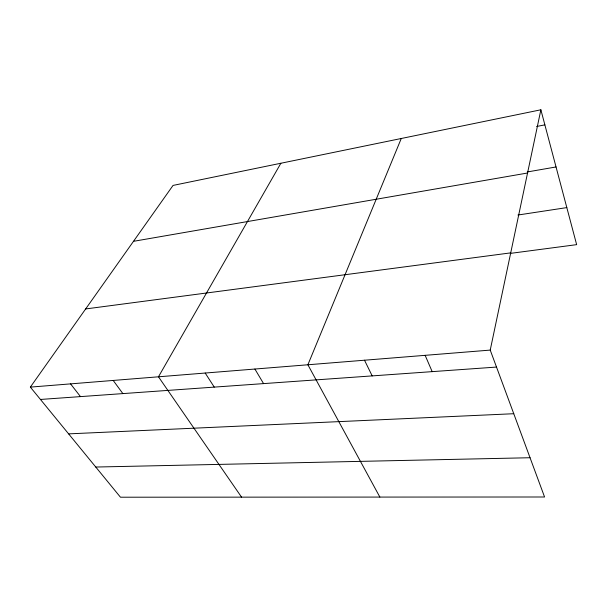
<?xml version="1.0" encoding="UTF-8"?>
<svg xmlns="http://www.w3.org/2000/svg" width="607" height="607" viewBox="0 0 607 607"><rect width="100%" height="100%" fill="white"/><g stroke="black" fill="none" stroke-linecap="round" stroke-linejoin="round"><path stroke-width="0.91" d="M490.228 350.095L540.875 109.791L173.041 185.423L30.35 387.114L120.459 497.209L544.57 496.996L490.228 350.095L30.35 387.114M401.265 138.495L307.886 364.777L379.868 497.08M280.882 163.253L158.473 376.795L241.556 497.148M536.634 126.484L544.874 124.86M527.301 171.956L556.042 166.955M133.494 241.32L527.551 173.01M517.946 215.022L566.824 207.602M85.648 308.948L510.722 252.869M510.252 253.4L576.65 244.651L540.875 109.791M40.449 399.452L496.511 367.068M68.621 433.868L513.765 413.716M95.762 467.041L530.048 457.731M70.564 383.874L80.473 396.606M113.198 380.445L122.872 393.602M205.189 373.039L214.256 387.107M254.894 369.041L263.567 383.609M364.511 360.217L372.182 375.9M425.143 355.338L432.176 371.636"/></g></svg>
